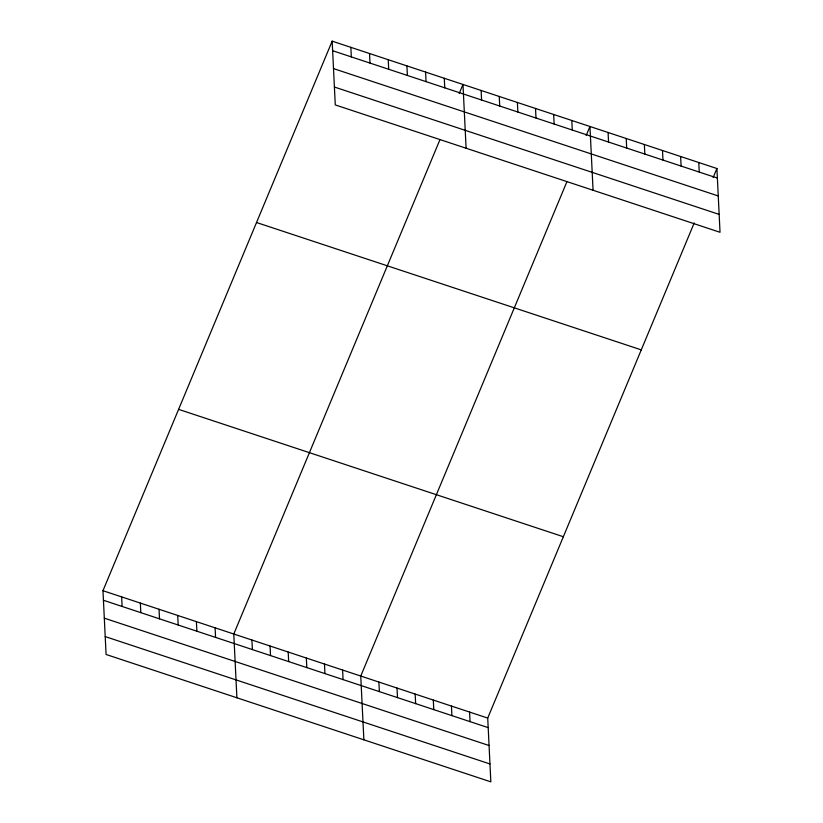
<?xml version="1.0" encoding="UTF-8"?>
<svg xmlns="http://www.w3.org/2000/svg" width="823" height="823" viewBox="0 0 823 823"><rect width="100%" height="100%" fill="white"/><g stroke="black" fill="none" stroke-linecap="round" stroke-linejoin="round"><path stroke-width="1.23" d="M694.221 222.92L487.72 718.078L490.837 781.85L106.085 654.48L102.968 590.708L332.163 41.15L716.915 168.52L720.032 232.292L335.28 104.922L332.163 41.15M439.811 139.992L233.783 634.019L236.901 697.791M459.193 93.524L462.979 84.45L466.096 148.222M566.78 182.027L360.752 676.053L363.869 739.815M586.161 135.558L589.947 126.485L593.064 190.257M713.13 177.583L716.915 168.52M332.626 50.707L717.378 178.077M333.5 68.597L718.253 195.967M334.405 87.032L719.158 214.402M256.529 222.508L641.282 349.878M178.601 409.36L563.354 536.73M102.968 590.708L487.72 718.078M103.441 600.276L488.183 727.635M104.315 618.166L489.057 745.525M105.21 636.591L489.963 763.96M698.778 162.512L699.241 172.069M680.631 156.514L681.105 166.071M662.494 150.506L662.968 160.063M644.358 144.498L644.831 154.055M626.221 138.501L626.684 148.058M608.084 132.493L608.547 142.05M571.81 120.487L572.273 130.044M553.663 114.479L554.136 124.036M535.526 108.471L535.999 118.028M517.389 102.474L517.862 112.031M499.252 96.466L499.715 106.023M481.116 90.458L481.578 100.015M444.286 78.267L444.759 87.824M469.583 712.08L470.046 721.637M425.604 72.085L426.067 81.642M451.446 706.072L451.909 715.629M406.912 65.891L407.385 75.459M433.31 700.064L433.772 709.621M388.23 59.709L388.693 69.266M415.162 694.067L415.636 703.624M369.537 53.526L370 63.083M397.025 688.059L397.499 697.616M350.845 47.333L351.318 56.9M378.889 682.051L379.362 691.608M342.615 670.045L343.078 679.603M324.478 664.038L324.941 673.595M306.341 658.04L306.804 667.597M288.204 652.032L288.667 661.589M270.057 646.024L270.53 655.581M251.92 640.027L252.394 649.584M215.101 627.836L215.564 637.393M196.409 621.643L196.872 631.2M177.717 615.46L178.19 625.017M159.034 609.267L159.497 618.834M140.342 603.084L140.815 612.641M121.66 596.901L122.123 606.458"/></g></svg>
